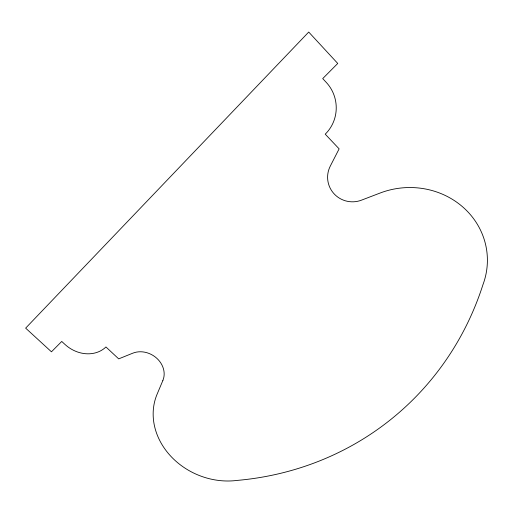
<?xml version="1.0" encoding="UTF-8"?>
<svg xmlns="http://www.w3.org/2000/svg" width="513" height="513" viewBox="0 0 513 513"><rect width="100%" height="100%" fill="white"/><g stroke="black" fill="none" stroke-linecap="round" stroke-linejoin="round"><path stroke-width="0.77" d="M162.877 380.473L157.132 394.119A68.556 58.642 22.9 0 0 170.637 456.051A68.556 58.642 22.9 0 0 236.98 480.425A327.185 301.118 49.6 0 0 482.951 284.702A78.451 73.526 -5.3 0 0 463.348 207.476A78.451 73.526 -5.3 0 0 380.101 193.035L361.505 200.153A24.964 24.65 -7.8 0 1 330.289 166.103L339.125 148.86L325.223 134.169A36.455 35.365 82.7 0 0 326.294 82.433L322.715 78.598L337.746 63.458L308.723 32.05L25.65 328.14L51.454 351.815L61.746 341.446L64.959 344.415A31.075 26.413 38 0 0 105.941 346.968L118.695 358.869L132.777 353.188A21.745 18.622 31.4 0 1 156.728 358.221A21.745 18.622 31.4 0 1 162.877 380.473"/></g></svg>
